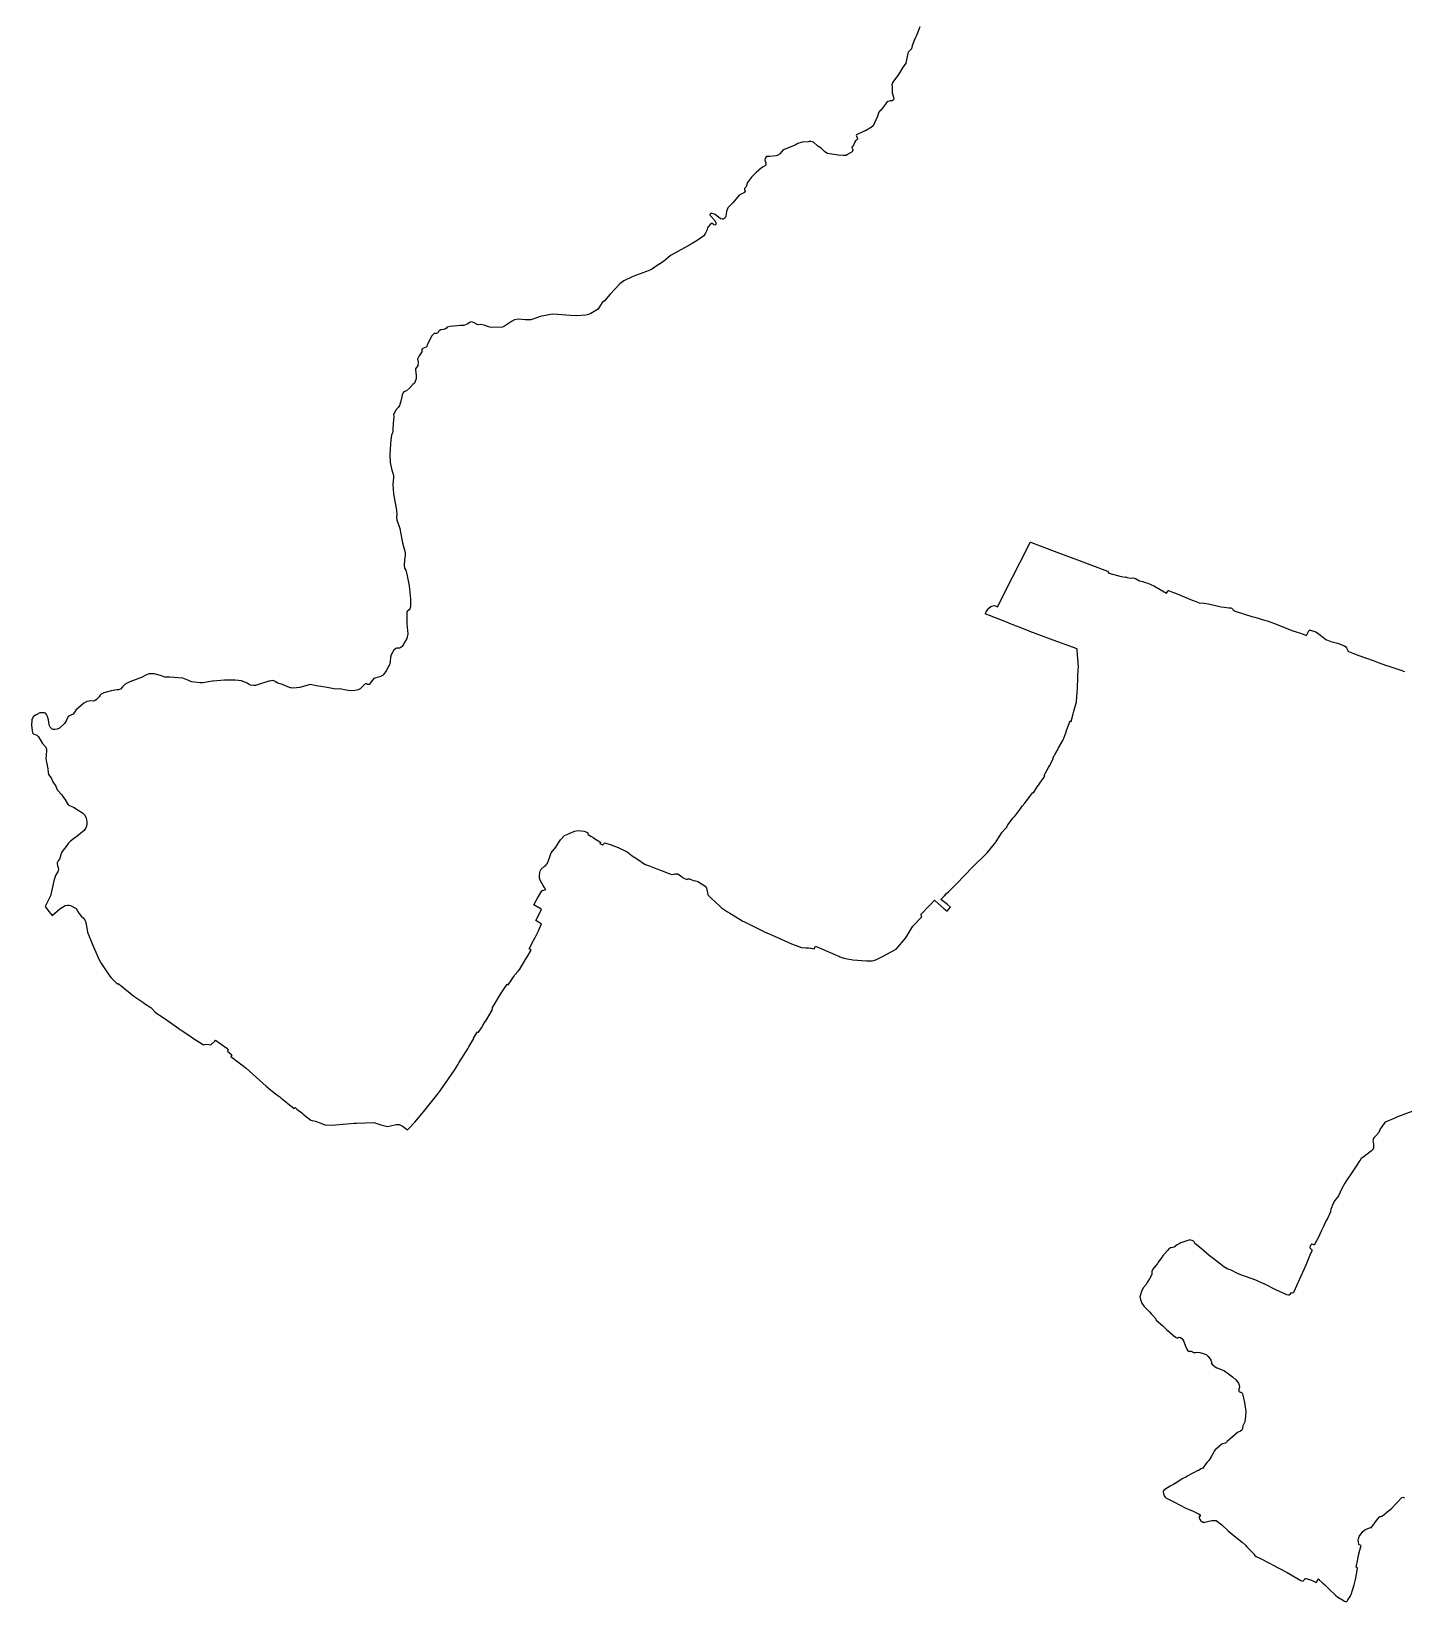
# Model space of a CAD drawing. Header units: inches. Extents: x 1341578 to 1502124, y 557203 to 748561.
# Drawn here: x 1467000 to 1470294, y 573855 to 577625 of the extents above; entities that cross this region are included whole.
import ezdxf

# ---------------------------------------------------------------- set-up
doc = ezdxf.new("R2010")
doc.units = ezdxf.units.IN
doc.header["$MEASUREMENT"] = 0
doc.layers.add('Zipcode', color=7, linetype='Continuous')

msp = doc.modelspace()

# ---------------------------------------------------------------- linework, layer by layer
at = {"layer": 'Zipcode'}
for points in [[(1469132.8, 577636), (1469127.8, 577623), (1469124.5, 577615.2), (1469122.5, 577610.4), (1469122.5, 577610.4), (1469119.4, 577603), (1469115.2, 577592.8), (1469113.9, 577587.2), (1469113.9, 577587.1), (1469113.1, 577583.2), (1469113, 577583.2), (1469113, 577583.1), (1469108.6, 577579.2), (1469105.7, 577575.8), (1469104.3, 577572.8), (1469102.4, 577565.1), (1469100.9, 577556.8), (1469099.3, 577549.1), (1469090.9, 577537.5), (1469081.6, 577521.7), (1469068, 577503), (1469065.9, 577496.8), (1469066.5, 577492.8), (1469066.2, 577486.4), (1469066.2, 577485.1), (1469066, 577478.9), (1469066, 577478.2), (1469066.2, 577477.6), (1469066.2, 577477.5), (1469069.9, 577467.1), (1469070.1, 577462.8), (1469069.3, 577460.3), (1469066.2, 577458.4), (1469061.7, 577457.9), (1469059.8, 577457.5), (1469056.3, 577456.8), (1469054.8, 577455.5), (1469052.2, 577453.3), (1469051.7, 577452.9), (1469044.6, 577443.4), (1469042.9, 577441), (1469038.9, 577436), (1469038.5, 577435.6), (1469034, 577431.1), (1469030.6, 577419.4), (1469023.8, 577405.4), (1469020.4, 577398.4), (1469016.1, 577394.2), (1469013, 577392.5), (1469002.1, 577386.6), (1469001, 577386.1), (1469001, 577386.1), (1468980.9, 577376.4), (1468980, 577375.3), (1468980.6, 577373.4), (1468982.7, 577369.4), (1468982.8, 577367.8), (1468982.9, 577366.1), (1468981, 577364.2), (1468980.3, 577363.5), (1468978.7, 577361.9), (1468975.9, 577358.3), (1468975.7, 577357.8), (1468973.4, 577351.8), (1468971.1, 577349), (1468969.9, 577347.4), (1468969.6, 577346.7), (1468970.2, 577344.6), (1468971.9, 577341.8), (1468972.2, 577339.9), (1468971.4, 577337.2), (1468970.1, 577335.7), (1468959.5, 577329.1), (1468955.9, 577327.2), (1468949, 577327.4), (1468936.4, 577327.6), (1468911.5, 577331.5), (1468905.1, 577335.8), (1468899, 577341.3), (1468895.8, 577344.3), (1468887.9, 577349.2), (1468877.6, 577358.9), (1468871.2, 577360.6), (1468867.5, 577360.3), (1468864.9, 577360), (1468850.2, 577358.7), (1468840, 577355.7), (1468833.5, 577352), (1468823.3, 577347.9), (1468809.4, 577342.1), (1468805, 577340.5), (1468797, 577331.3), (1468795.4, 577330), (1468793, 577327.6), (1468787.6, 577326), (1468772.9, 577324.8), (1468768.7, 577324.8), (1468764.9, 577324.4), (1468761.5, 577320.6), (1468760.8, 577315.5), (1468763.1, 577309.8), (1468763.1, 577305.4), (1468762.1, 577303.3), (1468756.4, 577299.5), (1468751.6, 577296.3), (1468747.5, 577292.6), (1468745.6, 577290.9), (1468739.7, 577286.3), (1468729, 577274.9), (1468719.4, 577262.5), (1468715.8, 577252.6), (1468715, 577250.6), (1468712.2, 577247.5), (1468711.8, 577245.5), (1468713.8, 577241), (1468712.2, 577238.7), (1468712, 577238.3), (1468699, 577232.1), (1468683.7, 577213.3), (1468672.1, 577201.5), (1468672.1, 577201.4), (1468668.8, 577192.8), (1468667.8, 577185.9), (1468667.4, 577181.1), (1468665.6, 577177.4), (1468663.4, 577175.4), (1468660.8, 577174.3), (1468658.1, 577174.3), (1468654.3, 577175.2), (1468641.8, 577185.1), (1468634.2, 577187.8), (1468631.1, 577187.6), (1468629.2, 577185.8), (1468628.7, 577184.1), (1468630.6, 577181.8), (1468640.7, 577171.2), (1468643.4, 577165.1), (1468643.2, 577161.7), (1468642.3, 577160.6), (1468640.8, 577160), (1468638.6, 577160.7), (1468636.9, 577162.5), (1468634.3, 577163.9), (1468632.7, 577163.6), (1468630.7, 577162), (1468625.1, 577155.7), (1468622.9, 577153.2), (1468622.3, 577150.3), (1468621.6, 577146.8), (1468618, 577140.8), (1468614.1, 577134.1), (1468598.2, 577123), (1468586.6, 577115.5), (1468568.1, 577105.2), (1468535.7, 577088.1), (1468533.2, 577086), (1468517.5, 577072.7), (1468516.3, 577071.9), (1468507.6, 577066.1), (1468507.5, 577066.1), (1468488.9, 577053.7), (1468477, 577048.5), (1468450.6, 577039.2), (1468442.6, 577035.6), (1468442.6, 577035.6), (1468422.3, 577026.5), (1468412.6, 577019), (1468411.5, 577017.8), (1468389.7, 576994.5), (1468375.5, 576978.3), (1468370.1, 576974.1), (1468362.4, 576961.5), (1468359.3, 576957.4), (1468343.4, 576947.8), (1468337.1, 576945.1), (1468331, 576943.5), (1468309.5, 576942.2), (1468293.2, 576943), (1468262.9, 576945.2), (1468250.9, 576946.2), (1468221.7, 576940.7), (1468208.3, 576935.9), (1468199.1, 576932.8), (1468185.6, 576932.3), (1468168.8, 576934.3), (1468159.5, 576932.5), (1468152.6, 576928.5), (1468135.8, 576917.5), (1468130.8, 576914.8), (1468103.9, 576914), (1468097.2, 576915.9), (1468086.9, 576920), (1468078.5, 576920.9), (1468074.1, 576920.5), (1468070.6, 576921.5), (1468063.1, 576925.3), (1468059.3, 576927.1), (1468054.3, 576927.3), (1468052.4, 576926.4), (1468046.6, 576921.9), (1468038, 576918.9), (1468030.6, 576918.9), (1468005.5, 576916.8), (1467998, 576914.6), (1467996.3, 576912.7), (1467992.8, 576910.3), (1467988.4, 576909.1), (1467982.9, 576908.6), (1467978.7, 576906.4), (1467977.2, 576904.2), (1467975.8, 576901.5), (1467972.4, 576899.9), (1467967.3, 576899.6), (1467965.3, 576898.2), (1467961.8, 576894), (1467950.1, 576872.2), (1467949.6, 576868.3), (1467947.7, 576866.7), (1467944, 576865.3), (1467939.5, 576863.7), (1467937.9, 576862.6), (1467937.1, 576860.2), (1467937.2, 576855.6), (1467931.3, 576846.4), (1467927.4, 576837.7), (1467928.7, 576830.9), (1467927.5, 576822.5), (1467922.6, 576814.8), (1467922.6, 576812), (1467924.2, 576799.4), (1467923.6, 576790.5), (1467919.5, 576780.6), (1467916.2, 576777.2), (1467908.6, 576769.4), (1467907.9, 576768.7), (1467900.3, 576762.1), (1467894.1, 576759.4), (1467891.6, 576756.7), (1467890, 576753.1), (1467889.5, 576747.6), (1467887.4, 576736.9), (1467884.1, 576726.5), (1467880.3, 576721.7), (1467874.5, 576715), (1467871.9, 576709.2), (1467869.8, 576705.6), (1467869.9, 576699.3), (1467868.6, 576684.4), (1467867.9, 576668.6), (1467867.9, 576663), (1467866.3, 576659.2), (1467864.6, 576655.8), (1467862.8, 576643.2), (1467862.5, 576634.3), (1467860.7, 576608.6), (1467861.2, 576589.7), (1467864.6, 576574.6), (1467869.7, 576558.4), (1467869.8, 576553.8), (1467867.9, 576537.5), (1467869.5, 576515), (1467876.7, 576475.2), (1467877.1, 576464.2), (1467876.5, 576460.4), (1467876.3, 576457.7), (1467877.3, 576452.3), (1467884.4, 576431.4), (1467890.8, 576396.9), (1467897.3, 576373.7), (1467897.6, 576366.9), (1467895.5, 576356.2), (1467894.8, 576342.5), (1467896, 576336.1), (1467899.1, 576331.4), (1467902, 576317.7), (1467906.9, 576294.2), (1467910.4, 576262), (1467910.4, 576248.5), (1467910.2, 576243.1), (1467908.6, 576238.9), (1467907.1, 576236.4), (1467902.4, 576232), (1467901.5, 576229.5), (1467901.1, 576225.4), (1467901.8, 576202.8), (1467904.1, 576178.3), (1467901.1, 576167.8), (1467890.1, 576147.8), (1467887, 576145.7), (1467883.8, 576144.2), (1467879.7, 576144.2), (1467877.4, 576144.2), (1467874.9, 576143.4), (1467870.2, 576139.1), (1467863.7, 576128), (1467862.1, 576122.4), (1467861.3, 576111), (1467859.8, 576104.1), (1467858.3, 576101.4), (1467852.5, 576091.2), (1467849.9, 576087.3), (1467847.8, 576084.3), (1467845.6, 576081), (1467844.4, 576079.3), (1467836.4, 576075.1), (1467827.4, 576072.8), (1467822.1, 576071.1), (1467818.9, 576067.4), (1467813.5, 576060), (1467810.7, 576057.3), (1467809.3, 576056.8), (1467807.1, 576057), (1467804.6, 576058.5), (1467802.4, 576058.5), (1467800.5, 576057.9), (1467789.5, 576046.7), (1467789.4, 576046.6), (1467784.6, 576044.1), (1467777.8, 576042.2), (1467767, 576041.8), (1467756, 576043.1), (1467740.5, 576046.3), (1467730.2, 576046), (1467710.2, 576049.9), (1467684.8, 576053.9), (1467669.8, 576057), (1467644.4, 576049.5), (1467636.7, 576048.6), (1467627.1, 576048.5), (1467624.1, 576048.8), (1467622, 576049), (1467611.9, 576052.9), (1467603.3, 576056.9), (1467592.1, 576060), (1467588, 576062.3), (1467587.4, 576062.7), (1467584.4, 576065.2), (1467579.6, 576066.6), (1467571.5, 576065.1), (1467570.6, 576064.9), (1467545.2, 576057.2), (1467538, 576054.8), (1467533.2, 576054.7), (1467526.6, 576055.6), (1467522.7, 576057.1), (1467518.2, 576059.8), (1467504.8, 576066), (1467497.5, 576066.5), (1467489.5, 576067.1), (1467463.9, 576067.4), (1467436.4, 576065.3), (1467434.7, 576065), (1467412.1, 576060.6), (1467405, 576060.6), (1467391.8, 576062.6), (1467385, 576063.5), (1467378.7, 576065.8), (1467375.5, 576067), (1467363.6, 576072.2), (1467332.6, 576074.5), (1467323, 576074.4), (1467320.4, 576074.4), (1467316.6, 576075.8), (1467309.8, 576078.4), (1467294.7, 576082.8), (1467281.8, 576082.5), (1467274.8, 576079.4), (1467264.2, 576073.8), (1467262.1, 576072.9), (1467236.5, 576063), (1467225.4, 576058.1), (1467218.8, 576051.3), (1467214, 576045.8), (1467209.7, 576044.1), (1467205.1, 576044), (1467192.1, 576041.8), (1467174, 576036.6), (1467168.1, 576033.9), (1467165.6, 576031.7), (1467163.1, 576027.4), (1467156.6, 576020.6), (1467153, 576018.3), (1467149.9, 576017.3), (1467142.9, 576017.5), (1467133.5, 576016.4), (1467126, 576012.3), (1467107.2, 575995.7), (1467100.8, 575985.6), (1467095, 575983.4), (1467088.5, 575980.3), (1467084.2, 575971.3), (1467079.7, 575963.5), (1467067.7, 575952.1), (1467061.9, 575949.7), (1467056.2, 575949.1), (1467052.7, 575949.1), (1467050.4, 575949.7), (1467047.5, 575952.2), (1467045.4, 575954.7), (1467043.5, 575958.1), (1467042.9, 575961.1), (1467041.3, 575971.9), (1467039.3, 575980), (1467036.8, 575984.8), (1467034.4, 575988), (1467031.8, 575989.1), (1467025.6, 575989.3), (1467020.7, 575988.8), (1467013.2, 575985.3), (1467005.5, 575980.4), (1467002.3, 575974.7), (1467001.7, 575972.4), (1467000.3, 575958.8), (1467002.7, 575940.9), (1467004.2, 575939), (1467006.1, 575937.7), (1467009.1, 575936.9), (1467013.2, 575935.4), (1467017.4, 575931), (1467027, 575915.1), (1467034.9, 575906.4), (1467036.9, 575901.1), (1467036.9, 575898.2), (1467035.4, 575887.7), (1467034.7, 575879.2), (1467036.4, 575870.2), (1467039.8, 575854.8), (1467040.2, 575844.6), (1467041.6, 575841.1), (1467047.4, 575832.6), (1467052, 575823.1), (1467059, 575812.5), (1467062.1, 575804.3), (1467073.1, 575792.3), (1467077.3, 575786), (1467080.3, 575781.4), (1467088.4, 575768.3), (1467093.5, 575765.5), (1467101.3, 575762.8), (1467112.3, 575755.4), (1467122.6, 575749), (1467128.2, 575743.4), (1467131.8, 575736.2), (1467132.9, 575732.8), (1467133.4, 575726.5), (1467133.3, 575722.5), (1467132.3, 575716.7), (1467130.2, 575711.4), (1467127, 575706.4), (1467119.3, 575699.7), (1467110, 575692.7), (1467101.1, 575686.6), (1467093.8, 575680.7), (1467088.7, 575675.1), (1467083.6, 575668.4), (1467076.9, 575659.5), (1467073.5, 575654.5), (1467071.3, 575648.7), (1467071, 575647.9), (1467069.6, 575642.8), (1467067.6, 575637.9), (1467064.5, 575633.4), (1467063, 575630.5), (1467062.5, 575629.1), (1467061.9, 575627.1), (1467062.1, 575626.3), (1467063.2, 575622.4), (1467065, 575614.6), (1467064.8, 575609.6), (1467063.9, 575607.3), (1467061.9, 575604.4), (1467058.5, 575598.1), (1467057.5, 575596.2), (1467054, 575585.6), (1467049.8, 575567.3), (1467046, 575549.4), (1467033.1, 575523.9), (1467042.2, 575512.2), (1467049.9, 575502.3), (1467068.6, 575518.6), (1467081.4, 575526.6), (1467087, 575527.3), (1467091.3, 575527.3), (1467094.4, 575526.5), (1467107.5, 575519), (1467113.9, 575507.9), (1467117.9, 575502.8), (1467120.1, 575500.4), (1467124.8, 575496.5), (1467128.5, 575492.1), (1467131.1, 575485.3), (1467133.5, 575471.8), (1467135.1, 575462.6), (1467146.8, 575433), (1467159.8, 575403), (1467160.9, 575400.9), (1467168.5, 575386.5), (1467181.7, 575367), (1467191, 575353.2), (1467207.3, 575337.7), (1467208.7, 575339.3), (1467211.6, 575336.8), (1467215.5, 575333.6), (1467245.8, 575308.7), (1467267.5, 575294.2), (1467271.8, 575291.4), (1467286.9, 575281.4), (1467291.1, 575277.7), (1467297.2, 575270), (1467303.1, 575266.1), (1467307.6, 575263.1), (1467321.5, 575253.9), (1467354.4, 575230.8), (1467358.3, 575228.1), (1467361.6, 575226), (1467383.8, 575211.1), (1467387.1, 575208.9), (1467413, 575191.9), (1467415.8, 575192.6), (1467416, 575192.7), (1467421.5, 575193.4), (1467430.6, 575191.8), (1467440.2, 575200.8), (1467442.5, 575202.9), (1467469.1, 575183.6), (1467472.9, 575180.9), (1467471, 575176.6), (1467481.2, 575168.2), (1467479.4, 575163.9), (1467502.5, 575146), (1467505.7, 575143.6), (1467515.6, 575135.9), (1467563.6, 575092.9), (1467574.1, 575084), (1467578.6, 575080.4), (1467589.7, 575072), (1467596.3, 575067), (1467598.6, 575065.1), (1467599.9, 575064), (1467602.5, 575061.9), (1467611.1, 575055), (1467616.1, 575051), (1467631, 575038.7), (1467633.5, 575041), (1467633.6, 575041.1), (1467637.8, 575037.6), (1467649.1, 575028.3), (1467652.9, 575025.3), (1467656.6, 575022.3), (1467670.8, 575011), (1467674.4, 575009.9), (1467675.1, 575009.8), (1467682.1, 575008.2), (1467699.3, 575001.9), (1467704.5, 575000), (1467705.1, 574999.8), (1467723.6, 574999), (1467730.4, 574999.7), (1467748.4, 575001.5), (1467775.4, 575003.4), (1467780.6, 575003.6), (1467802.5, 575004.5), (1467822.2, 575005), (1467839.1, 574999.6), (1467848.8, 574997.4), (1467854.9, 574996), (1467862.4, 574997.5), (1467875.7, 575000.2), (1467882.8, 575000.3), (1467892.4, 574995.5), (1467901, 574989.4), (1467903.4, 574987.7), (1467905.5, 574990), (1467909.7, 574994.4), (1467917.7, 575002.9), (1467920.6, 575006.3), (1467929.3, 575016.7), (1467929.4, 575016.7), (1467944.7, 575034.8), (1467976.5, 575075.2), (1467977.8, 575077), (1467979, 575078.5), (1467994.5, 575099.6), (1468016, 575131.1), (1468024, 575144.2), (1468026.6, 575148.3), (1468039, 575168.8), (1468043.1, 575175.3), (1468047.5, 575182.6), (1468050.3, 575187.2), (1468062.5, 575207.3), (1468061.8, 575208.2), (1468071.4, 575223.4), (1468073, 575222.5), (1468073.6, 575222.1), (1468080.5, 575232.8), (1468083.9, 575238), (1468089.8, 575247.9), (1468089.9, 575247.9), (1468106.3, 575275.3), (1468106.7, 575280.9), (1468107.2, 575281.8), (1468110.7, 575287.7), (1468125.9, 575313.4), (1468129.1, 575318.3), (1468142, 575337.8), (1468143.4, 575336.9), (1468144.6, 575336.2), (1468151.6, 575346.2), (1468153.4, 575348.8), (1468155.8, 575352.4), (1468159, 575357.1), (1468161, 575360), (1468168.4, 575368.5), (1468168.4, 575368.5), (1468172.7, 575373.6), (1468187.2, 575398.5), (1468189.1, 575401.6), (1468200.1, 575419), (1468195.2, 575422.5), (1468205.4, 575442.1), (1468206.5, 575444.3), (1468208.5, 575447.9), (1468214.4, 575459.3), (1468214.4, 575459.4), (1468217.6, 575465.5), (1468224.3, 575482.4), (1468223.9, 575482.6), (1468211.1, 575490), (1468211.1, 575490.1), (1468224.8, 575516.6), (1468223.5, 575517.3), (1468223.5, 575517.3), (1468205.9, 575528.1), (1468211.9, 575538.4), (1468215.1, 575543.8), (1468225.5, 575561.7), (1468234.9, 575565), (1468232.9, 575566.9), (1468231.6, 575569.2), (1468230.8, 575570.5), (1468228.5, 575574.4), (1468222.3, 575585.6), (1468220.9, 575589.3), (1468219.8, 575592.1), (1468219.7, 575597.3), (1468220.8, 575605.3), (1468221.5, 575609), (1468223.9, 575613.9), (1468231.3, 575619.9), (1468234.8, 575623.4), (1468236.6, 575625.2), (1468238.7, 575627.8), (1468241.7, 575634.2), (1468241.7, 575634.2), (1468244.3, 575643.6), (1468247.5, 575652.7), (1468259, 575666.6), (1468266.9, 575679.3), (1468270, 575683.7), (1468280.2, 575694.4), (1468288.2, 575697.9), (1468291.4, 575699.3), (1468302.1, 575703.9), (1468304.5, 575705), (1468304.5, 575705), (1468304.8, 575705.1), (1468311.5, 575706.5), (1468326.9, 575704.8), (1468330.9, 575703.2), (1468336.2, 575701.1), (1468335.8, 575698.1), (1468336.3, 575696.8), (1468343, 575692.6), (1468348.3, 575689.3), (1468348.4, 575689.3), (1468352.2, 575687), (1468365, 575679), (1468366.4, 575678.1), (1468365.9, 575677.1), (1468365, 575675.3), (1468371.3, 575671.7), (1468371.8, 575672.1), (1468376.8, 575676.6), (1468379.1, 575676), (1468389.3, 575672.9), (1468408.6, 575665.3), (1468430.1, 575655.6), (1468438.1, 575649.2), (1468442.6, 575645.8), (1468455, 575637.3), (1468473.5, 575625.2), (1468474.5, 575624.9), (1468480.7, 575622.5), (1468481.9, 575622.1), (1468501.6, 575614.7), (1468503.8, 575613.9), (1468507.6, 575612.2), (1468510.7, 575610.9), (1468532.9, 575602.2), (1468536.5, 575600.8), (1468543.1, 575601.6), (1468545.9, 575602), (1468545.9, 575602), (1468548.4, 575602.3), (1468551.9, 575602.7), (1468555.5, 575599.7), (1468560.4, 575595.7), (1468563.4, 575593.2), (1468573.7, 575589), (1468576.5, 575590.5), (1468580.2, 575590.3), (1468587.1, 575587.3), (1468588.6, 575586.6), (1468594.7, 575585.2), (1468600.2, 575583.6), (1468618.9, 575572), (1468619, 575571.7), (1468620.6, 575567.8), (1468620.7, 575567.6), (1468621.5, 575564.1), (1468623.3, 575556.7), (1468624.3, 575552.4), (1468624.6, 575551.3), (1468632.2, 575544.1), (1468653, 575524.5), (1468656.6, 575521.1), (1468671.4, 575511.5), (1468677.1, 575507.8), (1468684.6, 575502.9), (1468708.2, 575488.9), (1468710, 575488), (1468713.9, 575486), (1468742.3, 575471.6), (1468760.1, 575463.4), (1468765.6, 575460.9), (1468783.8, 575452.5), (1468824.5, 575434.5), (1468849, 575425.9), (1468859.1, 575424.4), (1468865.6, 575424.4), (1468870.2, 575424.3), (1468871, 575424.3), (1468879.2, 575422.2), (1468880.5, 575424.7), (1468882.3, 575428.5), (1468928.5, 575408.4), (1468930.3, 575407.7), (1468938.2, 575404.5), (1468941, 575403.4), (1468950.5, 575399.8), (1468972.2, 575396.2), (1469004.4, 575393.5), (1469018.2, 575393.3), (1469027.4, 575395.6), (1469041.4, 575402.9), (1469075.9, 575421.9), (1469099.3, 575448.4), (1469099.5, 575448.6), (1469116.2, 575476.9), (1469122.9, 575483.9), (1469129.4, 575490.8), (1469129.7, 575491.1), (1469135.8, 575497.5), (1469137.9, 575499.7), (1469137.6, 575500.3), (1469135.2, 575504.5), (1469155.4, 575525.5), (1469157.4, 575527.6), (1469160, 575530.2), (1469168.3, 575538.8), (1469169.6, 575537.7), (1469190.7, 575519.5), (1469198.2, 575513.1), (1469206.4, 575522.3), (1469198.8, 575528.4), (1469183.3, 575541), (1469183.1, 575541.1), (1469191.7, 575549.6), (1469197.1, 575554.9), (1469201.5, 575559.3), (1469221.7, 575579.5), (1469259.5, 575618.2), (1469294.1, 575653), (1469312.3, 575674.7), (1469312.9, 575675.6), (1469315, 575678.7), (1469315, 575678.7), (1469315.8, 575680), (1469330.4, 575702.3), (1469338.4, 575711), (1469341.4, 575714.4), (1469344.3, 575720.7), (1469344.4, 575720.8), (1469344.5, 575720.9), (1469353.3, 575733.2), (1469356.6, 575736.7), (1469359.9, 575740.2), (1469364.3, 575745), (1469373.5, 575757.7), (1469378.7, 575764.5), (1469384.5, 575772.1), (1469386.5, 575774.8), (1469386.7, 575775), (1469386.9, 575775.3), (1469393.4, 575783.8), (1469396.4, 575787.7), (1469404, 575797.8), (1469404, 575797.8), (1469405.7, 575796.6), (1469414.7, 575811.5), (1469417.5, 575815.5), (1469420.5, 575819.7), (1469432.6, 575837.1), (1469432.1, 575837.4), (1469430.9, 575838.1), (1469431.4, 575838.8), (1469434, 575843.1), (1469442, 575857.7), (1469444.1, 575861.6), (1469450.1, 575873.3), (1469453.1, 575879.2), (1469451.8, 575880.3), (1469459.2, 575892.8), (1469462.9, 575899.5), (1469465.9, 575904.8), (1469476, 575922.7), (1469479.7, 575931.9), (1469483.9, 575943.4), (1469486, 575949), (1469493.5, 575969.5), (1469494.1, 575969.2), (1469496, 575968.3), (1469500.9, 575986.2), (1469501.9, 575989.8), (1469502.7, 575992.7), (1469508.9, 576015), (1469510.8, 576038.5), (1469510.8, 576040.3), (1469511, 576045), (1469511.8, 576076.5), (1469512.9, 576093.1), (1469513.4, 576099.5), (1469512.7, 576108.5), (1469512.7, 576108.7), (1469511.8, 576121.1), (1469511.3, 576126.8), (1469510.2, 576142.6), (1469461.8, 576160), (1469409.6, 576179.5), (1469409.6, 576179.5), (1469406.3, 576180.7), (1469403.5, 576181.8), (1469401.4, 576182.6), (1469400.7, 576182.8), (1469389.4, 576187.3), (1469389.2, 576187.4), (1469387.4, 576188.1), (1469377.3, 576192.1), (1469364.5, 576197.2), (1469364.5, 576197.2), (1469361.9, 576198.2), (1469360.5, 576198.8), (1469356.6, 576200.3), (1469348, 576203.7), (1469348, 576203.7), (1469347.9, 576203.8), (1469342.8, 576205.8), (1469300.1, 576222.5), (1469291.3, 576225.7), (1469290.1, 576226.7), (1469290.1, 576227.8), (1469290.2, 576228.1), (1469291.1, 576229.4), (1469291.5, 576230), (1469292.3, 576231.1), (1469298.7, 576240.4), (1469302.9, 576244.3), (1469303.1, 576244.3), (1469305.8, 576245), (1469311.1, 576246.4), (1469311.4, 576246.5), (1469314, 576246.2), (1469319.2, 576243.4), (1469334.8, 576274.7), (1469337, 576279), (1469373.3, 576350.5), (1469396.6, 576396.2), (1469397.9, 576398.9), (1469398.4, 576398.7), (1469455, 576377.3), (1469517.6, 576354), (1469583.4, 576329.4), (1469586.6, 576324.1), (1469616.2, 576316), (1469626.1, 576314.9), (1469627.3, 576315.4), (1469630.4, 576314.2), (1469639.2, 576312.5), (1469645, 576313), (1469650.7, 576311.5), (1469659.8, 576306), (1469667.1, 576303.9), (1469674.2, 576301.8), (1469680.3, 576300.1), (1469694.6, 576293.9), (1469725, 576276), (1469729, 576282.1), (1469729.1, 576282.6), (1469729.4, 576282.8), (1469741.3, 576278), (1469746.4, 576275.9), (1469786.5, 576259.7), (1469791.1, 576257.8), (1469803.4, 576252.8), (1469815.3, 576252), (1469825.3, 576250.5), (1469856.2, 576243.5), (1469864.3, 576242.3), (1469869.2, 576241.6), (1469874.1, 576240.9), (1469879.4, 576240.7), (1469882.4, 576239.8), (1469883.1, 576239), (1469885.1, 576235.6), (1469889.3, 576233.1), (1469932.2, 576219.8), (1469932.4, 576219.7), (1469937.1, 576218.3), (1469960.3, 576211.5), (1469966.5, 576209.6), (1469984, 576203.5), (1469998.8, 576197.7), (1470007.8, 576194.1), (1470025.6, 576187), (1470038.2, 576182.7), (1470044.1, 576180.7), (1470052.7, 576177.8), (1470060.1, 576174.7), (1470060.7, 576175.1), (1470061.8, 576176.2), (1470062, 576176.5), (1470066.4, 576185.9), (1470068.2, 576187.2), (1470070.8, 576187.2), (1470083.1, 576183.5), (1470089.2, 576179.1), (1470094.1, 576175.6), (1470095, 576174.9), (1470107.1, 576165.2), (1470119.1, 576160.6), (1470135.3, 576156.3), (1470139.8, 576154.5), (1470145.3, 576152.3), (1470151.8, 576149.7), (1470155.5, 576147.1), (1470157.1, 576145), (1470159.7, 576138.6), (1470160.3, 576137), (1470161.3, 576135.8), (1470178.2, 576129.7), (1470183.9, 576127.6), (1470223.1, 576113.4), (1470229.1, 576111.2), (1470232.7, 576109.9), (1470252.6, 576102.8), (1470253.6, 576102.5), (1470287, 576091.4), (1470296.3, 576088.3)], [(1470315.8, 575032.5), (1470279.6, 575018.6), (1470274.6, 575016.7), (1470272.7, 575016), (1470249.3, 575006), (1470243.7, 574999.2), (1470239, 574991.5), (1470238.9, 574991.4), (1470238, 574989.9), (1470234.3, 574981.7), (1470227.2, 574973.4), (1470226.2, 574972.2), (1470223.4, 574969), (1470221.2, 574966.4), (1470220.5, 574962.1), (1470220.2, 574960.5), (1470221.6, 574954.5), (1470222, 574945.3), (1470221.2, 574941.5), (1470216.9, 574937.2), (1470195.9, 574921.6), (1470192.4, 574919), (1470192.4, 574919), (1470188.5, 574913.7), (1470188.5, 574913.7), (1470187.5, 574912.2), (1470187.1, 574911.6), (1470181.9, 574903), (1470178.8, 574898.1), (1470173.7, 574890.8), (1470165.5, 574879.2), (1470165.5, 574879.2), (1470156.6, 574866.5), (1470152.5, 574859.7), (1470146, 574846.8), (1470137.6, 574829.3), (1470128.8, 574818.5), (1470122.7, 574806.4), (1470121.3, 574803.2), (1470119, 574797.7), (1470118.3, 574791.1), (1470111, 574775.2), (1470108.4, 574769.7), (1470101.7, 574755.6), (1470097.9, 574747.6), (1470096.2, 574744.1), (1470089.3, 574730.3), (1470080.1, 574712.1), (1470079.8, 574711.9), (1470079, 574711.5), (1470078.3, 574711.5), (1470074.5, 574713.3), (1470073.1, 574713.2), (1470071.9, 574711.8), (1470069.9, 574708.9), (1470068.9, 574705.7), (1470069, 574705.4), (1470069.2, 574704.7), (1470072.5, 574700.7), (1470074.3, 574699.1), (1470073.5, 574697.2), (1470069.2, 574686.6), (1470058.9, 574663.1), (1470046.9, 574636.2), (1470033.3, 574606.1), (1470029.7, 574597.1), (1470029, 574596.5), (1470026.6, 574595.7), (1470024.8, 574595.6), (1470022.5, 574595.5), (1470021.7, 574595.1), (1470021.5, 574594.7), (1470021.4, 574592.5), (1470021.4, 574592.4), (1470020.2, 574591.4), (1470019.5, 574591.1), (1470019.1, 574591), (1470018.8, 574590.9), (1470017.3, 574591), (1470014, 574591.4), (1469987.3, 574603.7), (1469959, 574617.7), (1469958.7, 574617.9), (1469958.6, 574617.9), (1469944.1, 574624.7), (1469943.4, 574625), (1469940.8, 574625.9), (1469940.8, 574625.9), (1469939.1, 574626.5), (1469900.8, 574640.5), (1469895.3, 574642.9), (1469880, 574650.7), (1469870.7, 574654), (1469862.4, 574658.5), (1469839.8, 574676.3), (1469833.4, 574681.5), (1469827.5, 574686.3), (1469807.7, 574702.5), (1469792.5, 574715), (1469791.8, 574717.2), (1469791.4, 574718.9), (1469790.6, 574720), (1469789.9, 574720.6), (1469789.7, 574720.8), (1469786.6, 574722.1), (1469782.1, 574723.1), (1469781, 574723.3), (1469778.6, 574723.2), (1469759, 574716.1), (1469755.1, 574714.1), (1469750.7, 574711.3), (1469747.1, 574709.1), (1469746.2, 574708.5), (1469746.2, 574708.4), (1469742.9, 574706.1), (1469736.8, 574704.8), (1469734, 574704.2), (1469733.2, 574704), (1469731.2, 574702.8), (1469726.9, 574698.1), (1469715.4, 574684.1), (1469715.2, 574683.9), (1469705, 574670), (1469702.9, 574667.2), (1469692.4, 574652.9), (1469689.5, 574648), (1469689.5, 574645.5), (1469689.4, 574640.5), (1469684.1, 574630.2), (1469680.9, 574624.9), (1469677.8, 574619.8), (1469676, 574616.8), (1469669.9, 574608.9), (1469664.6, 574600.3), (1469663.9, 574597.7), (1469662.9, 574594.2), (1469660.9, 574587), (1469661.5, 574583.9), (1469663.4, 574578.2), (1469665.9, 574571.3), (1469671.6, 574563.6), (1469683.8, 574550.8), (1469689, 574545.3), (1469691.4, 574542.9), (1469699, 574534), (1469699.5, 574532.3), (1469700.2, 574530.6), (1469715.8, 574517.1), (1469721.2, 574512.2), (1469726, 574507.9), (1469746.3, 574490.3), (1469747.7, 574489), (1469750, 574488.1), (1469750.8, 574488.3), (1469752.2, 574488.6), (1469753.9, 574489.4), (1469755.4, 574489.7), (1469758.4, 574488.9), (1469761.9, 574486.4), (1469764, 574483.3), (1469766.5, 574479.9), (1469768.2, 574475.1), (1469772, 574464.7), (1469772.5, 574463.7), (1469772.8, 574462.9), (1469773.7, 574461.5), (1469776.3, 574457.3), (1469777.8, 574456.4), (1469779.8, 574455.8), (1469781, 574456.1), (1469782, 574456.4), (1469782.7, 574456.6), (1469783.8, 574456.6), (1469785.5, 574455.8), (1469786.9, 574454.5), (1469788.1, 574453.7), (1469790, 574452.9), (1469791.7, 574452.9), (1469795.5, 574453.4), (1469799.6, 574453.9), (1469805.2, 574453.2), (1469807.2, 574452.7), (1469811, 574451.8), (1469816.8, 574449.4), (1469819.9, 574448.1), (1469821.8, 574446.5), (1469823.8, 574444.2), (1469823.9, 574444.2), (1469829.1, 574438.6), (1469831.4, 574434.9), (1469832.3, 574432.3), (1469832.6, 574430.5), (1469833.1, 574426.5), (1469834.6, 574424.2), (1469835.9, 574423.3), (1469842, 574419.1), (1469845.5, 574416.7), (1469846.4, 574416.3), (1469846.4, 574416.3), (1469864, 574408.9), (1469883.2, 574395.1), (1469891.5, 574387.2), (1469897.7, 574379.9), (1469899.1, 574374.9), (1469899.7, 574370.5), (1469899.7, 574370.1), (1469899.5, 574367.9), (1469898.5, 574365), (1469898.1, 574361.8), (1469898.5, 574360.1), (1469899.8, 574359), (1469901.8, 574358.1), (1469904.1, 574357.7), (1469904.7, 574357.5), (1469905.3, 574357.3), (1469907.3, 574354), (1469911.9, 574333.4), (1469915, 574311.5), (1469914.8, 574300.2), (1469912.5, 574286.4), (1469908.3, 574277.1), (1469907.2, 574270.7), (1469905.5, 574266.5), (1469902.3, 574264.7), (1469895.1, 574261), (1469870.6, 574239.7), (1469866.6, 574235.8), (1469862.9, 574234.9), (1469859.5, 574234.1), (1469857.5, 574233.2), (1469841.4, 574219.5), (1469839.1, 574216), (1469835.7, 574209.7), (1469832.8, 574204.5), (1469831.2, 574201.6), (1469831, 574201.3), (1469826.1, 574194.2), (1469824.6, 574192), (1469821.8, 574188.9), (1469813.6, 574177.6), (1469812.1, 574175.5), (1469808.3, 574173.6), (1469808.3, 574173.6), (1469799.9, 574169.3), (1469798.6, 574168.7), (1469790.9, 574165.2), (1469785.1, 574162), (1469776.1, 574157.1), (1469770.9, 574154.2), (1469764.1, 574150.5), (1469762.8, 574149.7), (1469756.9, 574146.1), (1469745.3, 574138.9), (1469744.6, 574138.4), (1469741.4, 574136.4), (1469733.9, 574132.2), (1469720.7, 574124.2), (1469718.9, 574123.4), (1469716.9, 574120.6), (1469717, 574118.2), (1469717.3, 574114.3), (1469719.6, 574109), (1469721.4, 574105.7), (1469723, 574104.6), (1469742.2, 574095), (1469772.6, 574078.3), (1469787.5, 574073.3), (1469801.9, 574065.7), (1469805.3, 574063.4), (1469805.7, 574062), (1469805.4, 574060.5), (1469804.6, 574059.8), (1469803.4, 574059.1), (1469803.3, 574056.7), (1469804.5, 574052.5), (1469807.4, 574048.8), (1469812.2, 574046.1), (1469816.8, 574045.8), (1469826.5, 574048), (1469826.5, 574048), (1469833.7, 574049.7), (1469838.6, 574050.2), (1469838.6, 574050.2), (1469844, 574049.7), (1469857.9, 574039.8), (1469873.1, 574025.2), (1469887, 574012.7), (1469906.8, 573997.9), (1469914.1, 573990.7), (1469917.8, 573987), (1469934.8, 573970.2), (1469936.4, 573968.1), (1469936.3, 573966.5), (1469936.6, 573965.5), (1469939.7, 573963.8), (1469951.7, 573958.2), (1469970.2, 573948.6), (1469973.8, 573946.6), (1469979.1, 573943.6), (1469995.7, 573934.2), (1470014.5, 573925.2), (1470047.6, 573905.6), (1470051.5, 573904.5), (1470053.3, 573905.2), (1470053.8, 573905.8), (1470054.4, 573906.5), (1470055.8, 573907.9), (1470056.9, 573909.6), (1470057.7, 573910.2), (1470059.8, 573910.2), (1470073.1, 573906.2), (1470084.3, 573901.1), (1470085.3, 573902.9), (1470089.1, 573909.6), (1470091, 573907.9), (1470091.6, 573907.3), (1470099.9, 573899.7), (1470104, 573895.9), (1470105.3, 573894.7), (1470118.5, 573882.1), (1470127.2, 573873.7), (1470130.2, 573870.8), (1470136, 573866.1), (1470146, 573860.3), (1470151.9, 573855.8), (1470155.6, 573855.1), (1470155.8, 573855.2), (1470157.7, 573855.5), (1470158.3, 573855.8), (1470160, 573859.4), (1470165.3, 573867.7), (1470168.2, 573872.3), (1470174.9, 573895.2), (1470177.7, 573905), (1470179.6, 573912), (1470182.7, 573929.5), (1470183, 573935.6), (1470183, 573936.4), (1470181.9, 573936.9), (1470179.8, 573938), (1470184.1, 573957.1), (1470185.1, 573962.7), (1470186, 573966.5), (1470188.6, 573978.9), (1470191.9, 573989.9), (1470187.4, 573991.4), (1470186.7, 573992.6), (1470185.8, 573998.6), (1470185.1, 574002.7), (1470185.4, 574005.8), (1470186.9, 574011.4), (1470195.8, 574023.1), (1470200.5, 574027.3), (1470202.6, 574028.4), (1470207.8, 574031), (1470214.8, 574032.7), (1470216, 574032.2), (1470218, 574035), (1470223.3, 574042.1), (1470226.5, 574046.3), (1470232.2, 574054.1), (1470235.1, 574057.9), (1470236.8, 574059.1), (1470239, 574059.3), (1470241.9, 574060), (1470247.6, 574064.4), (1470253, 574069.3), (1470265.6, 574079.1), (1470290, 574104.8), (1470291.8, 574106.1), (1470296.1, 574104.6)]]:
    msp.add_lwpolyline(points, dxfattribs=at)

doc.saveas('drawing.dxf')
